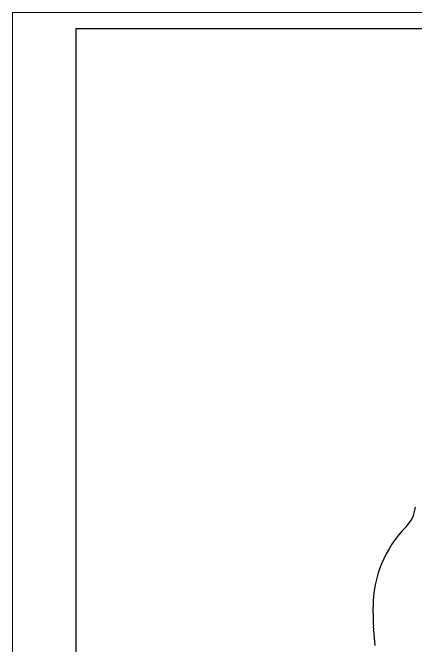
# Model space of a CAD drawing. Extents: x 0 to 297, y 0 to 420.
# Drawn here: x 0 to 126.8, y 221 to 420 of the extents above; entities that cross this region are included whole.
import ezdxf

# ---------------------------------------------------------------- set-up
doc = ezdxf.new("R2010")
doc.units = 0

msp = doc.modelspace()

# ---------------------------------------------------------------- linework, layer by layer
at = {"color": 7, "lineweight": 13}
for p, q in [((0, 0), (0, 420)), ((0, 420), (297, 420))]:
    msp.add_line(p, q, dxfattribs=at)
at = {"color": 7, "lineweight": 30}
for p, q in [((20, 5), (20, 415)), ((20, 415), (292, 415))]:
    msp.add_line(p, q, dxfattribs=at)
at = {"color": 7, "lineweight": 30, "ltscale": 0.05}
msp.add_line((113.44, 231), (113.44, 233), dxfattribs=at)
at = {"color": 7, "lineweight": 30, "ltscale": 0.151327}
msp.add_line((114.08, 220.98), (113.6, 227.02), dxfattribs=at)
at = {"color": 7, "lineweight": 30}
for centre, radius, start, end in [((116.52, 265.51), 10.3, 315.2447, 353.8109), ((149.31, 233), 35.87, 135.2446, 180), ((163.44, 231), 50, 180, 184.5691)]:
    msp.add_arc(centre, radius, start, end, dxfattribs=at)

doc.saveas('drawing.dxf')
